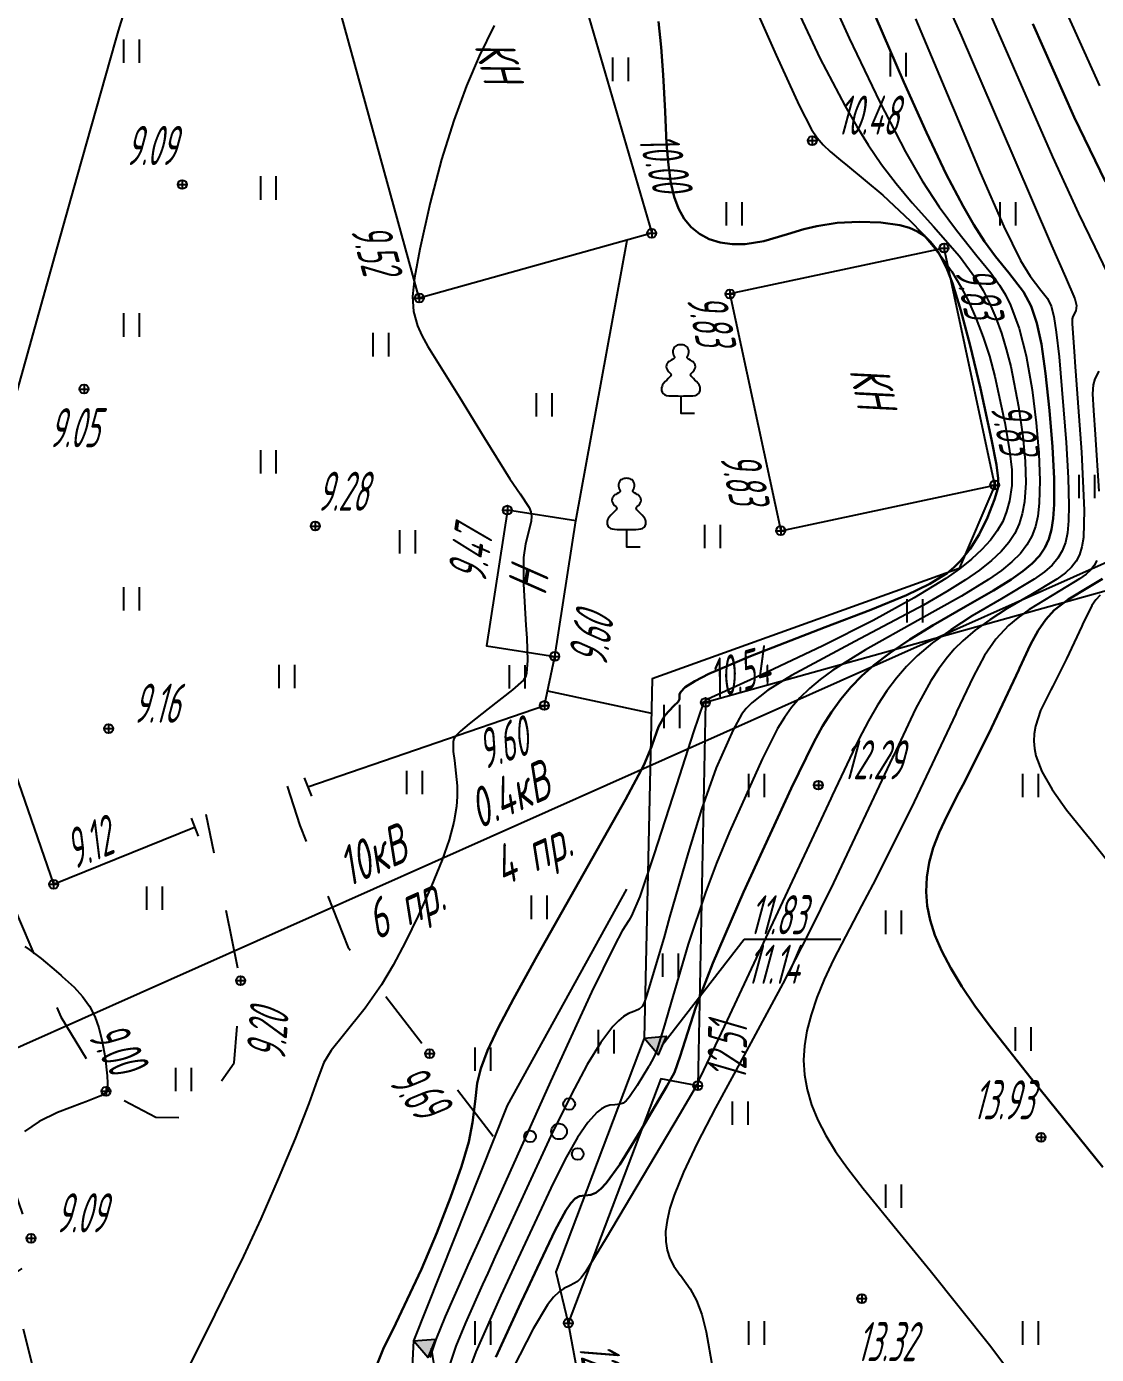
# Model space of a CAD drawing. Extents: x 1233805 to 1234355, y 654698 to 655114.
# Drawn here: x 1234165.05 to 1234192.39, y 654928.25 to 654962.2 of the extents above; entities that cross this region are included whole.
import ezdxf

# ---------------------------------------------------------------- set-up
doc = ezdxf.new("R2010")
doc.units = 0
doc.linetypes.add('ИИDash_15_15', pattern=[3, 1.5, -1.5])
for name, color, linetype, lineweight in [('ИИ_ГОРИЗОНТАЛИ_ОСН', 32, 'Continuous', 25), ('ИИ_ГОРИЗОНТАЛИ_УТОЛЩ', 32, 'Continuous', 30), ('ИИ_ДОРОГИ_АД', 7, 'Continuous', 25), ('ИИ_ЛЭП_ВН', 250, 'Continuous', 25), ('ИИ_ЛЭП_НН', 250, 'Continuous', 25), ('ИИ_ОГРАДЫ', 7, 'Continuous', 25), ('ИИ_ОТМЕТКИ', 7, 'Continuous', 25), ('ИИ_СООРУЖЕНИЕ', 7, 'Continuous', 25), ('ИИ_СТРОЕНИЕ', 7, 'Continuous', 25), ('ИИ_УГОДЬЯ', 7, 'Continuous', 25)]:
    doc.layers.add(name, color=color, linetype=linetype, lineweight=lineweight)
doc.styles.add('VNIPISIMPLEXCUR', font='simplex.shx', dxfattribs={"width": 0.8, "oblique": 15})
doc.styles.add('ГОСТ 2.304 КУРСИВ', font='cs_gost2304.shx', dxfattribs={"oblique": 15})
doc.linetypes.add('ИИ052801П', pattern='A,2,[39,3dservice.shx,S=0.8,R=0,X=0,Y=0],2', length=4)
doc.linetypes.add('ИИ054741_6', pattern='A,2,-0.5,[35,3dservice.shx,S=1,R=0,X=0,Y=0],-0.5,2', length=5)

# ---------------------------------------------------------------- blocks, each defined once
blk = doc.blocks.new('ИИ05401')
at = {"color": 0, "linetype": 'Continuous', "lineweight": 25}
for points in [[(-0.4, 1.2), (-0.4, 0)], [(0.4, 1.2), (0.4, 0)]]:
    blk.add_lwpolyline(points, dxfattribs=at)
blk = doc.blocks.new('ИИ053881')
at = {"color": 0, "linetype": 'Continuous', "lineweight": 25}
blk.add_lwpolyline([(0, 0.875), (0.129, 0.876), (0.342, 0.878), (0.479, 0.882), (0.614, 0.891), (0.726, 0.907), (0.816, 0.94), (0.906, 1), (0.956, 1.071), (0.983, 1.151), (0.991, 1.231), (0.986, 1.295), (0.963, 1.379), (0.932, 1.445), (0.884, 1.516), (0.798, 1.61), (0.719, 1.692), (0.646, 1.766), (0.575, 1.842), (0.536, 1.889), (0.511, 1.929), (0.501, 1.967), (0.504, 1.992), (0.518, 2.017), (0.545, 2.049), (0.608, 2.115), (0.679, 2.198), (0.732, 2.29), (0.745, 2.372), (0.736, 2.444), (0.709, 2.515), (0.672, 2.575), (0.633, 2.617), (0.596, 2.646), (0.548, 2.678), (0.495, 2.709), (0.408, 2.76), (0.363, 2.789), (0.336, 2.812), (0.324, 2.831), (0.321, 2.846), (0.325, 2.865), (0.335, 2.89), (0.353, 2.928), (0.372, 2.968), (0.4, 3.034), (0.413, 3.103), (0.412, 3.19), (0.398, 3.247), (0.363, 3.319), (0.32, 3.377), (0.284, 3.414), (0.246, 3.444), (0.181, 3.476), (0.125, 3.489), (0.07, 3.496), (0, 3.5), (-0.07, 3.496), (-0.125, 3.489), (-0.181, 3.476), (-0.246, 3.444), (-0.284, 3.414), (-0.32, 3.377), (-0.363, 3.319), (-0.398, 3.247), (-0.412, 3.19), (-0.413, 3.103), (-0.4, 3.034), (-0.372, 2.968), (-0.353, 2.928), (-0.335, 2.89), (-0.325, 2.865), (-0.321, 2.846), (-0.324, 2.831), (-0.336, 2.812), (-0.363, 2.789), (-0.408, 2.76), (-0.495, 2.709), (-0.548, 2.678), (-0.596, 2.646), (-0.633, 2.617), (-0.672, 2.575), (-0.709, 2.515), (-0.736, 2.444), (-0.745, 2.372), (-0.732, 2.29), (-0.679, 2.198), (-0.608, 2.115), (-0.545, 2.049), (-0.518, 2.017), (-0.504, 1.992), (-0.501, 1.967), (-0.511, 1.929), (-0.536, 1.889), (-0.575, 1.842), (-0.646, 1.766), (-0.719, 1.692), (-0.798, 1.61), (-0.884, 1.516), (-0.932, 1.445), (-0.963, 1.379), (-0.986, 1.295), (-0.991, 1.231), (-0.983, 1.151), (-0.956, 1.071), (-0.906, 1), (-0.816, 0.94), (-0.726, 0.907), (-0.614, 0.891), (-0.479, 0.882), (-0.342, 0.878), (-0.129, 0.876)], close=True, dxfattribs=at)
blk.add_lwpolyline([(0, 0.875), (0, 0), (0.7, 0)], dxfattribs=at)
blk = doc.blocks.new('ИИ05394')
at = {"color": 0, "linetype": 'Continuous', "lineweight": 25}
for centre, radius in [((0.52, 1.407), 0.3), ((-1.479, -0.253), 0.3), ((0, 0), 0.4), ((0.958, -1.154), 0.3)]:
    blk.add_circle(centre, radius, dxfattribs=at)
blk = doc.blocks.new('PICKET')
at = {"color": 0, "linetype": 'Continuous', "lineweight": 25}
for p, q in [((-0.23, 0), (0.23, 0)), ((0, 0.23), (0, -0.23))]:
    blk.add_line(p, q, dxfattribs=at)
blk.add_circle((0, 0), 0.23, dxfattribs=at)
at = {"color": 0, "linetype": 'Continuous', "style": 'VNIPISIMPLEXCUR', "oblique": 15, "width": 0.8}
blk.add_attdef('OTMETKA', (1.25, 0.3), '', height=2, dxfattribs=at)
at = {"color": 8, "linetype": 'Continuous', "style": 'VNIPISIMPLEXCUR', "oblique": 15, "width": 0.8, "flags": 1}
blk.add_attdef('NOMER', (1.25, -2.7), '', height=2, dxfattribs=at)
blk = doc.blocks.new('ИИ05280')
at = {"linetype": 'Continuous'}
blk.add_hatch(color=0, dxfattribs=at).paths.add_polyline_path([(0.5, 1), (-0.531, 1), (0, 0)])
at = {"color": 0, "linetype": 'Continuous'}
blk.add_lwpolyline([(0, 0), (-0.531, 1), (0.5, 1), (0, 0)], dxfattribs=at)
at = {"color": 0, "linetype": 'Continuous', "style": 'VNIPISIMPLEXCUR', "oblique": 15, "width": 0.8}
for tag, p in [('TOP', (1.705, 4.427)), ('FOUNDATION', (1.705, 0.998))]:
    blk.add_attdef(tag, p, '', height=2, dxfattribs=at)
blk = doc.blocks.new('*U219')
at = {"color": 0, "linetype": 'ByBlock', "lineweight": -2}
for points in [[(0, 0), (4.209, 5.436)], [(4.209, 5.436), (9.153, 5.436)]]:
    blk.add_lwpolyline(points, dxfattribs=at)
blk = doc.blocks.new('*U220')
at = {"color": 0, "linetype": 'ByBlock', "lineweight": -2}
for points in [[(0, 0), (1.864, -11.615)], [(1.864, -11.615), (6.808, -11.615)]]:
    blk.add_lwpolyline(points, dxfattribs=at)

msp = doc.modelspace()

# ---------------------------------------------------------------- linework, layer by layer
at = {"layer": 'ИИ_ГОРИЗОНТАЛИ_ОСН', "flags": 128}
for points, elevation in [([(1234180.639, 654969.502), (1234184.205, 654961.467), (1234184.79, 654960.178), (1234185.112, 654959.565), (1234185.253, 654959.356), (1234185.404, 654959.177), (1234185.583, 654959.004), (1234185.847, 654958.784), (1234186.03, 654958.637), (1234186.932, 654957.891), (1234187.634, 654957.233), (1234187.944, 654956.905), (1234188.225, 654956.58), (1234188.475, 654956.257), (1234188.697, 654955.935), (1234188.921, 654955.561), (1234189.129, 654955.158), (1234189.321, 654954.725), (1234189.496, 654954.262), (1234189.654, 654953.774), (1234189.798, 654953.253), (1234190.054, 654952.066), (1234190.173, 654951.364), (1234190.226, 654950.87), (1234190.225, 654950.465), (1234190.17, 654950.077), (1234190.096, 654949.799), (1234189.995, 654949.549), (1234189.858, 654949.307), (1234189.684, 654949.069), (1234189.465, 654948.828), (1234189.202, 654948.584), (1234188.893, 654948.338), (1234188.538, 654948.087), (1234187.734, 654947.592), (1234186.682, 654947.017), (1234185.395, 654946.368), (1234183.832, 654945.625), (1234182.463, 654945.002), (1234182.406, 654944.977), (1234182.346, 654944.93), (1234182.346, 654944.926), (1234182.344, 654944.92), (1234182.09, 654944.17), (1234181.656, 654942.816), (1234181.081, 654941.02), (1234180.721, 654939.956), (1234180.51, 654939.463), (1234180.436, 654939.345), (1234180.271, 654939.077), (1234180.07, 654938.704), (1234179.488, 654937.514), (1234178.437, 654935.228), (1234176.713, 654931.395), (1234176.325, 654930.53), (1234176.237, 654930.334), (1234175.742, 654929.218), (1234175.503, 654928.632), (1234175.356, 654928.17)], 10.5), ([(1234187.88, 654964.335), (1234188.931, 654961.972), (1234190.28, 654958.847), (1234191.247, 654956.604), (1234191.6, 654955.797), (1234191.839, 654955.242), (1234191.886, 654955.066), (1234191.864, 654954.935), (1234191.792, 654954.783), (1234191.792, 654954.783), (1234191.772, 654954.724), (1234191.771, 654954.601), (1234191.831, 654953.771), (1234191.843, 654953.621), (1234192.012, 654951.317), (1234192.079, 654949.835), (1234192.059, 654949.139), (1234192.021, 654948.897), (1234191.961, 654948.698), (1234191.875, 654948.528), (1234191.757, 654948.376), (1234191.598, 654948.23), (1234191.379, 654948.073), (1234190.712, 654947.672), (1234190.11, 654947.318), (1234189.669, 654947.036), (1234189.292, 654946.764), (1234188.977, 654946.499), (1234188.754, 654946.278), (1234188.548, 654946.039), (1234188.352, 654945.774), (1234188.16, 654945.476), (1234187.771, 654944.756), (1234187.205, 654943.558), (1234187.183, 654943.511), (1234185.673, 654940.308), (1234185.008, 654938.964), (1234184.373, 654937.733), (1234183.386, 654935.906), (1234182.655, 654934.558), (1234182.185, 654933.652), (1234181.834, 654932.914), (1234181.595, 654932.325), (1234181.487, 654931.987), (1234181.416, 654931.678), (1234181.381, 654931.397), (1234181.382, 654931.141), (1234181.418, 654930.915), (1234181.488, 654930.706), (1234181.592, 654930.509), (1234181.755, 654930.28), (1234181.757, 654930.276), (1234182.004, 654929.93), (1234182.168, 654929.629), (1234182.304, 654929.268), (1234182.419, 654928.827), (1234182.577, 654927.904)], 13), ([(1234185.179, 654963.879), (1234186.069, 654961.901), (1234186.851, 654960.265), (1234187.513, 654958.994), (1234187.941, 654958.259), (1234188.373, 654957.593), (1234188.811, 654956.992), (1234189.337, 654956.342), (1234189.692, 654955.906), (1234189.918, 654955.59), (1234190.064, 654955.342), (1234190.196, 654955.076), (1234190.419, 654954.481), (1234190.596, 654953.785), (1234190.745, 654952.91), (1234190.852, 654952.067), (1234190.919, 654951.284), (1234190.945, 654950.596), (1234190.929, 654950.015), (1234190.893, 654949.686), (1234190.832, 654949.414), (1234190.742, 654949.172), (1234190.616, 654948.949), (1234190.448, 654948.731), (1234190.232, 654948.514), (1234189.963, 654948.293), (1234189.632, 654948.06), (1234188.94, 654947.638), (1234187.825, 654947.017), (1234186.487, 654946.269), (1234185.65, 654945.742), (1234185.333, 654945.508), (1234185.056, 654945.275), (1234184.814, 654945.038), (1234184.6, 654944.791), (1234184.416, 654944.538), (1234184.242, 654944.256), (1234183.847, 654943.467), (1234183.01, 654941.614), (1234182.682, 654940.815), (1234182.398, 654940.061), (1234181.957, 654938.736), (1234181.462, 654937.049), (1234181.354, 654936.669), (1234181.146, 654936.004), (1234181.071, 654935.831), (1234180.968, 654935.648), (1234180.965, 654935.642), (1234180.943, 654935.605), (1234180.652, 654935.125), (1234180.46, 654934.839), (1234180.37, 654934.733), (1234180.292, 654934.674), (1234180.21, 654934.646), (1234180.08, 654934.636), (1234180.079, 654934.636), (1234179.958, 654934.624), (1234179.853, 654934.592), (1234179.744, 654934.533), (1234179.633, 654934.446), (1234179.391, 654934.181), (1234179.128, 654933.794), (1234178.848, 654933.299), (1234178.506, 654932.629), (1234177.549, 654930.585), (1234177.34, 654930.127), (1234177.168, 654929.755), (1234176.529, 654928.313), (1234176.334, 654927.792)], 11.5), ([(1234167.708, 654963.146), (1234167.387, 654962.093), (1234167.318, 654961.85), (1234167.189, 654961.397), (1234166.33, 654958.361), (1234165.771, 654956.355), (1234164.601, 654952.174)], 9), ([(1234184.628, 654962.87), (1234185.324, 654961.393), (1234185.965, 654960.163), (1234186.265, 654959.641), (1234186.555, 654959.176), (1234186.898, 654958.677), (1234187.273, 654958.185), (1234187.683, 654957.694), (1234188.224, 654957.088), (1234188.889, 654956.33), (1234189.307, 654955.762), (1234189.494, 654955.45), (1234189.665, 654955.113), (1234189.82, 654954.751), (1234189.961, 654954.363), (1234190.087, 654953.952), (1234190.2, 654953.51), (1234190.4, 654952.488), (1234190.511, 654951.723), (1234190.572, 654951.086), (1234190.584, 654950.535), (1234190.549, 654950.046), (1234190.496, 654949.744), (1234190.417, 654949.485), (1234190.303, 654949.243), (1234190.151, 654949.012), (1234189.953, 654948.779), (1234189.706, 654948.545), (1234189.406, 654948.305), (1234189.049, 654948.055), (1234188.57, 654947.756), (1234187.97, 654947.411), (1234186.216, 654946.477), (1234184.601, 654945.612), (1234183.996, 654945.236), (1234183.582, 654944.91), (1234183.437, 654944.762), (1234183.318, 654944.609), (1234183.104, 654944.216), (1234182.676, 654943.245), (1234182.296, 654942.191), (1234181.953, 654941.078), (1234181.483, 654939.427), (1234181.334, 654938.895), (1234180.892, 654937.418), (1234180.831, 654937.244), (1234180.778, 654937.148), (1234180.708, 654937.081), (1234180.606, 654937.033), (1234180.569, 654937.021), (1234180.431, 654936.968), (1234180.306, 654936.893), (1234180.174, 654936.783), (1234180.034, 654936.638), (1234179.724, 654936.227), (1234179.378, 654935.662), (1234178.963, 654934.885), (1234178.446, 654933.837), (1234177.025, 654930.754), (1234176.832, 654930.328), (1234176.701, 654930.039), (1234176.263, 654929.059), (1234176.02, 654928.463), (1234175.841, 654927.927)], 11), ([(1234187.768, 654962.401), (1234188.655, 654960.292), (1234188.752, 654960.057), (1234189.422, 654958.465), (1234190.022, 654957.087), (1234190.45, 654956.219), (1234190.695, 654955.82), (1234190.97, 654955.462), (1234191.138, 654955.244), (1234191.233, 654955.051), (1234191.303, 654954.789), (1234191.366, 654954.39), (1234191.437, 654953.754), (1234191.622, 654951.565), (1234191.672, 654950.663), (1234191.688, 654949.953), (1234191.679, 654949.563), (1234191.65, 654949.259), (1234191.598, 654949.009), (1234191.518, 654948.796), (1234191.407, 654948.607), (1234191.257, 654948.431), (1234191.06, 654948.256), (1234190.797, 654948.069), (1234189.967, 654947.57), (1234189.218, 654947.13), (1234188.669, 654946.779), (1234188.199, 654946.44), (1234187.808, 654946.111), (1234187.533, 654945.838), (1234187.278, 654945.544), (1234187.036, 654945.219), (1234186.799, 654944.854), (1234186.569, 654944.453), (1234186.321, 654943.979), (1234185.636, 654942.54), (1234185.603, 654942.467), (1234182.954, 654936.8), (1234182.273, 654935.359), (1234182.232, 654935.275), (1234182.187, 654935.152), (1234182.187, 654935.152), (1234181.728, 654934.365), (1234179.861, 654931.225), (1234179.341, 654930.372), (1234179.224, 654930.211), (1234179.125, 654930.118), (1234178.939, 654930.017), (1234178.779, 654929.938), (1234178.657, 654929.854), (1234178.515, 654929.715), (1234178.365, 654929.521), (1234177.992, 654928.901), (1234177.481, 654927.912)], 12.5), ([(1234189.697, 654962.459), (1234190.26, 654961.172), (1234191.271, 654958.866), (1234191.933, 654957.417), (1234192.348, 654956.564), (1234192.66, 654955.918)], 13.5), ([(1234191.57, 654962.689), (1234192.469, 654960.685)], 14.5), ([(1234177, 654962.225), (1234176.615, 654961.446), (1234176.287, 654960.687), (1234175.964, 654959.8), (1234175.655, 654958.798), (1234175.363, 654957.691), (1234175.096, 654956.508), (1234174.96, 654955.78), (1234174.911, 654955.298), (1234174.934, 654954.915), (1234175.036, 654954.551), (1234175.146, 654954.303), (1234175.299, 654954.017), (1234175.811, 654953.198), (1234176.113, 654952.727), (1234176.746, 654951.695), (1234177.399, 654950.637), (1234177.659, 654950.257), (1234177.889, 654949.906), (1234177.937, 654949.791), (1234177.956, 654949.686), (1234177.946, 654949.551), (1234177.892, 654949.344), (1234177.798, 654948.976), (1234177.751, 654948.622), (1234177.745, 654947.945), (1234177.807, 654946.897), (1234177.831, 654946.559), (1234177.853, 654945.993), (1234177.828, 654945.668), (1234177.798, 654945.571), (1234177.744, 654945.489), (1234177.47, 654945.241), (1234176.848, 654944.754), (1234176.355, 654944.369), (1234176.133, 654944.184), (1234176.025, 654944.072), (1234176.014, 654944.059), (1234176.01, 654944.054), (1234175.97, 654943.993), (1234175.948, 654943.914), (1234175.95, 654943.664), (1234175.98, 654943.438), (1234176.05, 654942.791), (1234176.054, 654942.516), (1234176.038, 654942.256), (1234175.971, 654941.857), (1234175.849, 654941.41), (1234175.665, 654940.895), (1234175.394, 654940.234), (1234175.054, 654939.467), (1234174.73, 654938.796), (1234174.417, 654938.207), (1234174.114, 654937.7), (1234173.697, 654937.102), (1234173.148, 654936.414), (1234172.832, 654936.02), (1234172.643, 654935.713), (1234172.472, 654935.264), (1234172.258, 654934.665), (1234171.909, 654933.775), (1234171.479, 654932.742), (1234171.031, 654931.718), (1234170.59, 654930.759), (1234169.608, 654928.771), (1234169.024, 654927.604)], 9.5), ([(1234192.455, 654953.392), (1234192.348, 654953.196), (1234192.305, 654953.037), (1234192.295, 654952.806), (1234192.316, 654952.385), (1234192.358, 654951.772), (1234192.454, 654950.322)], 13.5), ([(1234192.402, 654948.55), (1234192.337, 654948.422), (1234192.247, 654948.307), (1234192.127, 654948.197), (1234191.962, 654948.078), (1234191.457, 654947.774), (1234190.669, 654947.293), (1234190.384, 654947.087), (1234190.146, 654946.888), (1234189.823, 654946.541), (1234189.532, 654946.118), (1234189.24, 654945.577), (1234188.816, 654944.678), (1234188.795, 654944.631), (1234187.658, 654942.219), (1234186.674, 654940.269), (1234186.383, 654939.722), (1234185.671, 654938.348), (1234185.435, 654937.835), (1234185.247, 654937.373), (1234185.098, 654936.932), (1234184.992, 654936.522), (1234184.927, 654936.138), (1234184.905, 654935.777), (1234184.926, 654935.401), (1234184.994, 654935.02), (1234185.108, 654934.633), (1234185.269, 654934.239), (1234185.474, 654933.844), (1234185.726, 654933.435), (1234186.028, 654933.01), (1234186.429, 654932.496), (1234187.374, 654931.332), (1234188.14, 654930.393), (1234189.656, 654928.493), (1234190.643, 654927.185)], 13.5), ([(1234192.485, 654947.665), (1234192.375, 654947.546), (1234192.276, 654947.402), (1234192.038, 654946.916), (1234192.018, 654946.872), (1234191.628, 654946.039), (1234191.276, 654945.34), (1234191.223, 654945.241), (1234190.963, 654944.713), (1234190.831, 654944.313), (1234190.799, 654944.119), (1234190.791, 654943.928), (1234190.806, 654943.74), (1234190.846, 654943.551), (1234191, 654943.153), (1234191.262, 654942.694), (1234191.63, 654942.174), (1234192.17, 654941.501), (1234192.22, 654941.44), (1234193.146, 654940.286)], 14.5), ([(1234164.998, 654938.682), (1234165.112, 654938.603), (1234165.417, 654938.372), (1234165.8, 654938.046), (1234165.928, 654937.935), (1234165.956, 654937.911), (1234166.259, 654937.637), (1234166.475, 654937.402), (1234166.651, 654937.155), (1234166.787, 654936.894), (1234166.893, 654936.601), (1234166.981, 654936.249), (1234167.051, 654935.843), (1234167.104, 654935.37), (1234167.124, 654934.995), (1234167.124, 654934.995), (1234167.122, 654934.99), (1234167.115, 654934.978), (1234167.111, 654934.974), (1234167.089, 654934.947), (1234167.089, 654934.947), (1234166.944, 654934.86), (1234166.56, 654934.71), (1234166.465, 654934.676), (1234165.839, 654934.436), (1234165.366, 654934.204), (1234164.991, 654933.952)], 9), ([(1234164.96, 654928.901), (1234165.252, 654927.734)], 9)]:
    msp.add_lwpolyline(points, dxfattribs=dict(at, elevation=elevation))
at = {"layer": 'ИИ_ГОРИЗОНТАЛИ_УТОЛЩ', "flags": 128}
for points, elevation in [([(1234186.744, 654962.457), (1234187.468, 654960.782), (1234188.047, 654959.493), (1234188.553, 654958.43), (1234188.981, 654957.607), (1234189.257, 654957.134), (1234189.534, 654956.706), (1234189.815, 654956.32), (1234190.154, 654955.902), (1234190.528, 654955.417), (1234190.72, 654955.053), (1234190.867, 654954.62), (1234190.984, 654954.078), (1234191.091, 654953.332), (1234191.194, 654952.385), (1234191.269, 654951.453), (1234191.307, 654950.642), (1234191.309, 654949.984), (1234191.287, 654949.626), (1234191.243, 654949.338), (1234191.172, 654949.093), (1234191.071, 654948.876), (1234190.932, 654948.672), (1234190.749, 654948.476), (1234190.514, 654948.276), (1234190.214, 654948.064), (1234189.761, 654947.783), (1234189.043, 654947.37), (1234188.216, 654946.895), (1234187.62, 654946.53), (1234187.116, 654946.19), (1234186.699, 654945.871), (1234186.394, 654945.6), (1234186.115, 654945.313), (1234185.859, 654945.007), (1234185.618, 654944.672), (1234185.394, 654944.314), (1234185.166, 654943.902), (1234184.591, 654942.718), (1234183.371, 654940.068), (1234182.583, 654938.25), (1234182.153, 654937.129), (1234181.809, 654936.066), (1234181.751, 654935.876), (1234181.603, 654935.462), (1234181.413, 654935.109), (1234180.736, 654933.969), (1234180.208, 654933.108), (1234179.861, 654932.626), (1234179.723, 654932.482), (1234179.593, 654932.386), (1234179.468, 654932.335), (1234179.321, 654932.316), (1234179.315, 654932.315), (1234179.179, 654932.296), (1234179.07, 654932.236), (1234178.954, 654932.117), (1234178.826, 654931.932), (1234178.554, 654931.425), (1234178.094, 654930.455), (1234177.847, 654929.926), (1234177.679, 654929.57), (1234177.04, 654928.184)], 12), ([(1234181.198, 654962.333), (1234181.269, 654961.677), (1234181.321, 654960.963), (1234181.366, 654960.028), (1234181.406, 654959.203), (1234181.451, 654958.653), (1234181.513, 654958.205), (1234181.597, 654957.845), (1234181.71, 654957.545), (1234181.856, 654957.287), (1234182.037, 654957.071), (1234182.25, 654956.897), (1234182.496, 654956.766), (1234182.774, 654956.679), (1234183.081, 654956.636), (1234183.416, 654956.639), (1234183.893, 654956.712), (1234184.495, 654956.888), (1234184.913, 654957.017), (1234185.241, 654957.099), (1234185.766, 654957.179), (1234186.331, 654957.211), (1234186.881, 654957.19), (1234187.365, 654957.12), (1234187.613, 654957.052), (1234187.818, 654956.964), (1234187.995, 654956.849), (1234188.154, 654956.7), (1234188.302, 654956.51), (1234188.441, 654956.274), (1234188.576, 654955.985), (1234188.71, 654955.636), (1234188.928, 654954.944), (1234189.168, 654954.044), (1234189.427, 654952.948), (1234189.708, 654951.644), (1234189.836, 654950.993), (1234189.88, 654950.643), (1234189.868, 654950.389), (1234189.79, 654950.108), (1234189.608, 654949.647), (1234189.394, 654949.217), (1234189.163, 654948.846), (1234188.919, 654948.539), (1234188.755, 654948.376), (1234188.575, 654948.227), (1234188.137, 654947.949), (1234187.541, 654947.663), (1234186.622, 654947.289), (1234185.458, 654946.842), (1234183.552, 654946.103), (1234182.487, 654945.653), (1234182.124, 654945.468), (1234181.883, 654945.312), (1234181.761, 654945.182), (1234181.738, 654945.123), (1234181.737, 654945.056), (1234181.736, 654945.007), (1234181.698, 654944.934), (1234181.59, 654944.829), (1234181.358, 654944.583), (1234181.201, 654944.294), (1234181.036, 654943.84), (1234181.016, 654943.782), (1234180.824, 654943.319), (1234180.352, 654942.437), (1234179.061, 654940.146), (1234178.1, 654938.445), (1234177.489, 654937.346), (1234177.098, 654936.603), (1234176.825, 654936.021), (1234176.653, 654935.561), (1234176.563, 654935.184), (1234176.509, 654934.72), (1234176.448, 654934.181), (1234176.346, 654933.689), (1234176.161, 654933.056), (1234175.885, 654932.267), (1234175.53, 654931.356), (1234175.139, 654930.431), (1234174.482, 654929.043), (1234174.164, 654928.383), (1234173.827, 654927.551)], 10), ([(1234190.77, 654962.266), (1234191.826, 654959.882), (1234192.62, 654958.229)], 14), ([(1234192.544, 654948.082), (1234192.202, 654947.876), (1234191.668, 654947.55), (1234191.315, 654947.276), (1234191.099, 654947.044), (1234190.904, 654946.76), (1234190.709, 654946.398), (1234190.427, 654945.798), (1234190.406, 654945.752), (1234189.643, 654944.129), (1234188.975, 654942.804), (1234188.874, 654942.614), (1234188.572, 654942.031), (1234188.372, 654941.599), (1234188.221, 654941.2), (1234188.116, 654940.825), (1234188.054, 654940.45), (1234188.038, 654940.081), (1234188.067, 654939.716), (1234188.142, 654939.35), (1234188.265, 654938.972), (1234188.442, 654938.564), (1234188.671, 654938.127), (1234188.954, 654937.657), (1234189.284, 654937.165), (1234189.673, 654936.631), (1234190.725, 654935.306), (1234190.777, 654935.243), (1234192.552, 654933.039)], 14)]:
    msp.add_lwpolyline(points, dxfattribs=dict(at, elevation=elevation))
at = {"layer": 'ИИ_ДОРОГИ_АД', "linetype": 'ИИDash_15_15', "flags": 128}
for points in [[(1234149.635, 654921.668), (1234149.754, 654921.13), (1234150.146, 654920.593), (1234150.836, 654920.465), (1234152.087, 654920.881), (1234162.484, 654929.793), (1234163.045, 654929.995), (1234164.574, 654930.213), (1234165.078, 654930.55), (1234165.161, 654931.222), (1234163.581, 654935.835), (1234162.355, 654938.848), (1234158.875, 654947.212), (1234157.496, 654949.672), (1234154.325, 654953.284), (1234152.827, 654955.53), (1234151.49, 654958.433), (1234150.956, 654960.16), (1234150.603, 654963.557), (1234151, 654969.058), (1234150.845, 654972.94), (1234149.764, 654976.479), (1234148.018, 654981.63), (1234143.529, 654990.763), (1234140.432, 654996.939), (1234138.794, 655001.505), (1234135.373, 655010.163), (1234132.771, 655016.611), (1234131.197, 655022.879), (1234130.954, 655026.242), (1234128.805, 655037.406), (1234128.25, 655044.519), (1234127.548, 655055.305), (1234126.662, 655059.355), (1234126.839, 655067.454), (1234126.984, 655069.624), (1234127.974, 655071.322), (1234129.601, 655072.489), (1234132.183, 655074.257), (1234133.846, 655076.485), (1234134.667, 655078.409), (1234137.588, 655077.858), (1234137.66, 655077.059), (1234137.66, 655075.087), (1234136.817, 655071.851), (1234134.933, 655071.962), (1234132.803, 655071.112), (1234130.675, 655069.539), (1234130.01, 655067.921), (1234129.564, 655065.209), (1234129.497, 655062.129), (1234130.429, 655055.517), (1234131.007, 655052.119), (1234131.295, 655049.748), (1234131.203, 655046.987), (1234131.045, 655041.89), (1234131.686, 655035.66), (1234132.101, 655033.679), (1234133.917, 655031.528), (1234135.844, 655030.833), (1234137.144, 655030.855), (1234138.699, 655031.051), (1234139.057, 655028.25), (1234137.018, 655027.399), (1234135.269, 655026.054), (1234134.571, 655024.637), (1234134.481, 655023.27), (1234134.502, 655020.729), (1234136.715, 655013.043), (1234141.134, 655003.131), (1234145.015, 654994.038), (1234147.997, 654987.279), (1234150.196, 654982.328), (1234151.227, 654982.278)], [(1234156.254, 654967.725), (1234155.144, 654966.569), (1234156.714, 654961.166), (1234158.101, 654956.676), (1234160.669, 654951.404), (1234162.641, 654944.833), (1234164.831, 654939.43), (1234165.923, 654936.885), (1234167.077, 654934.98), (1234168.347, 654934.317), (1234169.097, 654934.302), (1234169.717, 654934.807), (1234170.352, 654935.702), (1234170.516, 654937.81), (1234169.633, 654942.055)], [(1234171.704, 654942.783), (1234172.033, 654941.773), (1234173.255, 654938.674), (1234175.349, 654935.944), (1234177.004, 654933.789)]]:
    msp.add_lwpolyline(points, dxfattribs=at)
at = {"layer": 'ИИ_ЛЭП_ВН', "flags": 128}
msp.add_lwpolyline([(1234249.351, 654825.911), (1234230.643, 654877.053), (1234219.422, 654907.631), (1234196.274, 654950.12), (1234161.978, 654934.825)], dxfattribs=at)
at = {"layer": 'ИИ_ОГРАДЫ', "linetype": 'ИИ054741_6'}
for points in [[(1234163.765, 655007.785), (1234162.759, 655010.91), (1234143.221, 655005.455), (1234165.738, 654940.271), (1234169.342, 654941.729)], [(1234179.082, 654949.567), (1234180.394, 654956.738)], [(1234185.975, 654889.921), (1234186.562, 654886.43), (1234208.486, 654890.015), (1234204.766, 654910.622), (1234200.29, 654937.766), (1234193.773, 654948.091), (1234182.399, 654944.919), (1234182.203, 654935.122), (1234181.26, 654935.301), (1234178.892, 654929.054), (1234185.246, 654894.641)], [(1234172.232, 654942.759), (1234178.28, 654944.842), (1234178.548, 654946.098)], [(1234178.359, 654945.214), (1234181.015, 654944.643)]]:
    msp.add_lwpolyline(points, dxfattribs=at)
at = {"layer": 'ИИ_ОГРАДЫ', "flags": 128}
for points in [[(1234172.14, 654942.991), (1234172.325, 654942.527)], [(1234169.25, 654941.962), (1234169.434, 654941.497)]]:
    msp.add_lwpolyline(points, dxfattribs=at)
at = {"layer": 'ИИ_СООРУЖЕНИЕ', "linetype": 'ИИ052801П', "flags": 128}
for points in [[(1234189.794, 654950.479), (1234188.882, 654948.342), (1234181.035, 654945.523), (1234180.829, 654936.34), (1234178.573, 654930.365), (1234178.892, 654929.054)], [(1234180.379, 654940.148), (1234177.333, 654934.615), (1234174.938, 654928.598), (1234174.632, 654922.673), (1234175.046, 654916.126)]]:
    msp.add_lwpolyline(points, dxfattribs=at)
at = {"layer": 'ИИ_СТРОЕНИЕ'}
for points in [[(1234178.287, 654966.338), (1234181.025, 654956.914), (1234175.083, 654955.257), (1234172.536, 654964.524)], [(1234183.025, 654955.364), (1234184.321, 654949.308), (1234189.794, 654950.479), (1234188.498, 654956.536)], [(1234177.335, 654949.836), (1234176.8, 654946.367), (1234178.548, 654946.098), (1234179.082, 654949.567)]]:
    msp.add_lwpolyline(points, close=True, dxfattribs=at)

# ---------------------------------------------------------------- block references
at = {"layer": 'ИИ_ОТМЕТКИ'}
ref = msp.add_blockref('PICKET', (1234185.127, 654959.285, 10.482), dxfattribs=dict(at, xscale=0.5, yscale=0.5, zscale=0.5))
ref.add_attrib('OTMETKA', '10.48', (1234185.752, 654959.435, 10.482), dxfattribs={"layer": '0', "color": 0, "linetype": 'Continuous', "height": 1, "style": 'ГОСТ 2.304 КУРСИВ', "oblique": 15, "width": 0.65})
ref = msp.add_blockref('PICKET', (1234169.025, 654958.162, 9.085), dxfattribs=dict(at, xscale=0.5, yscale=0.5, zscale=0.5))
ref.add_attrib('OTMETKA', '9.09', (1234167.576, 654958.66, 9.085), dxfattribs={"layer": '0', "color": 0, "linetype": 'Continuous', "height": 1, "style": 'ГОСТ 2.304 КУРСИВ', "oblique": 15, "width": 0.65})
ref = msp.add_blockref('PICKET', (1234181.025, 654956.914, 9.995), dxfattribs=dict(at, xscale=0.5, yscale=0.5, zscale=0.5))
ref.add_attrib('OTMETKA', '10.00', (1234180.671, 654959.323, 9.995), dxfattribs={"layer": '0', "color": 0, "linetype": 'Continuous', "height": 1, "rotation": 286.1973, "style": 'ГОСТ 2.304 КУРСИВ', "oblique": 15, "width": 0.65})
ref = msp.add_blockref('PICKET', (1234175.083, 654955.257, 9.525), dxfattribs=dict(at, xscale=0.5, yscale=0.5, zscale=0.5))
ref.add_attrib('OTMETKA', '9.52', (1234173.324, 654957.012, 9.525), dxfattribs={"layer": '0', "color": 0, "linetype": 'Continuous', "height": 1, "rotation": 285.367, "style": 'ГОСТ 2.304 КУРСИВ', "oblique": 15, "width": 0.65})
ref = msp.add_blockref('PICKET', (1234188.498, 654956.536, 9.83), dxfattribs=dict(at, xscale=0.5, yscale=0.5, zscale=0.5))
ref.add_attrib('OTMETKA', '9.83', (1234188.775, 654955.956, 9.83), dxfattribs={"layer": '0', "color": 0, "linetype": 'Continuous', "height": 1, "rotation": 282.0803, "style": 'ГОСТ 2.304 КУРСИВ', "oblique": 15, "width": 0.65})
ref = msp.add_blockref('PICKET', (1234183.025, 654955.364, 9.826), dxfattribs=dict(at, xscale=0.5, yscale=0.5, zscale=0.5))
ref.add_attrib('OTMETKA', '9.83', (1234181.913, 654955.254, 9.826), dxfattribs={"layer": '0', "color": 0, "linetype": 'Continuous', "height": 1, "rotation": 282.0803, "style": 'ГОСТ 2.304 КУРСИВ', "oblique": 15, "width": 0.65})
ref = msp.add_blockref('PICKET', (1234166.514, 654952.932, 9.053), dxfattribs=dict(at, xscale=0.5, yscale=0.5, zscale=0.5))
ref.add_attrib('OTMETKA', '9.05', (1234165.612, 654951.445, 9.053), dxfattribs={"layer": '0', "color": 0, "linetype": 'Continuous', "height": 1, "style": 'ГОСТ 2.304 КУРСИВ', "oblique": 15, "width": 0.65})
ref = msp.add_blockref('PICKET', (1234189.794, 654950.479, 9.83), dxfattribs=dict(at, xscale=0.5, yscale=0.5, zscale=0.5))
ref.add_attrib('OTMETKA', '9.83', (1234189.679, 654952.477, 9.83), dxfattribs={"layer": '0', "color": 0, "linetype": 'Continuous', "height": 1, "rotation": 282.0803, "style": 'ГОСТ 2.304 КУРСИВ', "oblique": 15, "width": 0.65})
ref = msp.add_blockref('PICKET', (1234184.321, 654949.308, 9.83), dxfattribs=dict(at, xscale=0.5, yscale=0.5, zscale=0.5))
ref.add_attrib('OTMETKA', '9.83', (1234182.769, 654951.202, 9.83), dxfattribs={"layer": '0', "color": 0, "linetype": 'Continuous', "height": 1, "rotation": 282.0803, "style": 'ГОСТ 2.304 КУРСИВ', "oblique": 15, "width": 0.65})
ref = msp.add_blockref('PICKET', (1234172.424, 654949.428, 9.279), dxfattribs=dict(at, xscale=0.5, yscale=0.5, zscale=0.5))
ref.add_attrib('OTMETKA', '9.28', (1234172.465, 654949.819, 9.279), dxfattribs={"layer": '0', "color": 0, "linetype": 'Continuous', "height": 1, "style": 'ГОСТ 2.304 КУРСИВ', "oblique": 15, "width": 0.65})
ref = msp.add_blockref('PICKET', (1234177.335, 654949.836, 9.469), dxfattribs=dict(at, xscale=0.5, yscale=0.5, zscale=0.5))
ref.add_attrib('OTMETKA', '9.47', (1234176.776, 654947.959, 9.469), dxfattribs={"layer": '0', "color": 0, "linetype": 'Continuous', "height": 1, "rotation": 81.2451, "style": 'ГОСТ 2.304 КУРСИВ', "oblique": 15, "width": 0.65})
ref = msp.add_blockref('PICKET', (1234178.548, 654946.098, 9.602), dxfattribs=dict(at, xscale=0.5, yscale=0.5, zscale=0.5))
ref.add_attrib('OTMETKA', '9.60', (1234179.867, 654945.821, 9.602), dxfattribs={"layer": '0', "color": 0, "linetype": 'Continuous', "height": 1, "rotation": 81.2451, "style": 'ГОСТ 2.304 КУРСИВ', "oblique": 15, "width": 0.65})
ref = msp.add_blockref('PICKET', (1234182.399, 654944.919, 10.539), dxfattribs=dict(at, xscale=0.5, yscale=0.5, zscale=0.5))
ref.add_attrib('OTMETKA', '10.54', (1234182.618, 654944.994, 10.539), dxfattribs={"layer": '0', "color": 0, "linetype": 'Continuous', "height": 1, "rotation": 15.5832, "style": 'ГОСТ 2.304 КУРСИВ', "oblique": 15, "width": 0.65})
ref = msp.add_blockref('PICKET', (1234167.142, 654944.25, 9.164), dxfattribs=dict(at, xscale=0.5, yscale=0.5, zscale=0.5))
ref.add_attrib('OTMETKA', '9.16', (1234167.767, 654944.4, 9.164), dxfattribs={"layer": '0', "color": 0, "linetype": 'Continuous', "height": 1, "style": 'ГОСТ 2.304 КУРСИВ', "oblique": 15, "width": 0.65})
ref = msp.add_blockref('PICKET', (1234178.28, 654944.842, 9.6), dxfattribs=dict(at, xscale=0.5, yscale=0.5, zscale=0.5))
ref.add_attrib('OTMETKA', '9.60', (1234176.748, 654943.197, 9.6), dxfattribs={"layer": '0', "color": 0, "linetype": 'Continuous', "height": 1, "rotation": 19.0075, "style": 'ГОСТ 2.304 КУРСИВ', "oblique": 15, "width": 0.65})
ref = msp.add_blockref('PICKET', (1234185.285, 654942.805, 12.293), dxfattribs=dict(at, xscale=0.5, yscale=0.5, zscale=0.5))
ref.add_attrib('OTMETKA', '12.29', (1234185.91, 654942.955, 12.293), dxfattribs={"layer": '0', "color": 0, "linetype": 'Continuous', "height": 1, "style": 'ГОСТ 2.304 КУРСИВ', "oblique": 15, "width": 0.65})
ref = msp.add_blockref('PICKET', (1234165.738, 654940.271, 9.118), dxfattribs=dict(at, xscale=0.5, yscale=0.5, zscale=0.5))
ref.add_attrib('OTMETKA', '9.12', (1234166.261, 654940.645, 9.118), dxfattribs={"layer": '0', "color": 0, "linetype": 'Continuous', "height": 1, "rotation": 22.0358, "style": 'ГОСТ 2.304 КУРСИВ', "oblique": 15, "width": 0.65})
ref = msp.add_blockref('PICKET', (1234170.516, 654937.81, 9.203), dxfattribs=dict(at, xscale=0.5, yscale=0.5, zscale=0.5))
ref.add_attrib('OTMETKA', '9.20', (1234171.652, 654935.747, 9.203), dxfattribs={"layer": '0', "color": 0, "linetype": 'Continuous', "height": 1, "rotation": 85.5655, "style": 'ГОСТ 2.304 КУРСИВ', "oblique": 15, "width": 0.65})
ref = msp.add_blockref('PICKET', (1234167.077, 654934.98, 8.997), dxfattribs=dict(at, xscale=0.5, yscale=0.5, zscale=0.5))
ref.add_attrib('OTMETKA', '9.00', (1234166.602, 654936.38, 8.997), dxfattribs={"layer": '0', "color": 0, "linetype": 'Continuous', "height": 1, "rotation": 301.2224, "style": 'ГОСТ 2.304 КУРСИВ', "oblique": 15, "width": 0.65})
ref = msp.add_blockref('PICKET', (1234182.203, 654935.122, 12.512), dxfattribs=dict(at, xscale=0.5, yscale=0.5, zscale=0.5))
ref.add_attrib('OTMETKA', '12.51', (1234183.441, 654935.262, 12.512), dxfattribs={"layer": '0', "color": 0, "linetype": 'Continuous', "height": 1, "rotation": 88.8533, "style": 'ГОСТ 2.304 КУРСИВ', "oblique": 15, "width": 0.65})
ref = msp.add_blockref('PICKET', (1234175.349, 654935.944, 9.691), dxfattribs=dict(at, xscale=0.5, yscale=0.5, zscale=0.5))
ref.add_attrib('OTMETKA', '9.69', (1234174.285, 654935.198, 9.691), dxfattribs={"layer": '0', "color": 0, "linetype": 'Continuous', "height": 1, "rotation": 307.5282, "style": 'ГОСТ 2.304 КУРСИВ', "oblique": 15, "width": 0.65})
ref = msp.add_blockref('PICKET', (1234190.977, 654933.804, 13.93), dxfattribs=dict(at, xscale=0.5, yscale=0.5, zscale=0.5))
ref.add_attrib('OTMETKA', '13.93', (1234189.232, 654934.26, 13.93), dxfattribs={"layer": '0', "color": 0, "linetype": 'Continuous', "height": 1, "style": 'ГОСТ 2.304 КУРСИВ', "oblique": 15, "width": 0.65})
ref = msp.add_blockref('PICKET', (1234165.161, 654931.222, 9.09), dxfattribs=dict(at, xscale=0.5, yscale=0.5, zscale=0.5))
ref.add_attrib('OTMETKA', '9.09', (1234165.786, 654931.372, 9.09), dxfattribs={"layer": '0', "color": 0, "linetype": 'Continuous', "height": 1, "style": 'ГОСТ 2.304 КУРСИВ', "oblique": 15, "width": 0.65})
ref = msp.add_blockref('PICKET', (1234186.395, 654929.68, 13.322), dxfattribs=dict(at, xscale=0.5, yscale=0.5, zscale=0.5))
ref.add_attrib('OTMETKA', '13.32', (1234186.259, 654928.078, 13.322), dxfattribs={"layer": '0', "color": 0, "linetype": 'Continuous', "height": 1, "style": 'ГОСТ 2.304 КУРСИВ', "oblique": 15, "width": 0.65})
ref = msp.add_blockref('PICKET', (1234178.892, 654929.054, 12.708), dxfattribs=dict(at, xscale=0.5, yscale=0.5, zscale=0.5))
ref.add_attrib('OTMETKA', '12.71', (1234179.153, 654928.467, 12.708), dxfattribs={"layer": '0', "color": 0, "linetype": 'Continuous', "height": 1, "rotation": 280.4605, "style": 'ГОСТ 2.304 КУРСИВ', "oblique": 15, "width": 0.65})
at = {"layer": 'ИИ_СООРУЖЕНИЕ'}
ref = msp.add_blockref('ИИ05280', (1234180.829, 654936.34, 11.141), dxfattribs=dict(at, xscale=0.4999999999999996, yscale=0.4999999999999996, zscale=0.4999999999999996, rotation=246.7429217978195))
ref.add_attrib('TOP', '11.83', (1234183.508, 654938.991, 10.981), dxfattribs={"layer": '0', "color": 0, "linetype": 'Continuous', "height": 1, "style": 'ГОСТ 2.304 КУРСИВ', "oblique": 15, "width": 0.65})
ref.add_attrib('FOUNDATION', '11.14', (1234183.453, 654937.725, 10.981), dxfattribs={"layer": '0', "color": 0, "linetype": 'Continuous', "height": 1, "style": 'ГОСТ 2.304 КУРСИВ', "oblique": 15, "width": 0.65})
at = {"layer": 'ИИ_СООРУЖЕНИЕ', "color": 7, "xscale": 0.5, "yscale": 0.5, "zscale": 0.5}
for name, p in [('*U219', (1234181.28, 654936.15, 3.861)), ('*U220', (1234175.388, 654928.407, -7.28))]:
    msp.add_blockref(name, p, dxfattribs=at)
at = {"layer": 'ИИ_СООРУЖЕНИЕ'}
ref = msp.add_blockref('ИИ05280', (1234174.938, 654928.598), dxfattribs=dict(at, xscale=0.4999999999999996, yscale=0.4999999999999996, zscale=0.4999999999999996, rotation=246.7429217978195))
ref.add_attrib('TOP', '12.71', (1234176.512, 654922.782, -0.16), dxfattribs={"layer": '0', "color": 0, "linetype": 'Continuous', "height": 1, "style": 'ГОСТ 2.304 КУРСИВ', "oblique": 15, "width": 0.65})
ref.add_attrib('FOUNDATION', '10.07', (1234176.427, 654921.533, -0.16), dxfattribs={"layer": '0', "color": 0, "linetype": 'Continuous', "height": 1, "style": 'ГОСТ 2.304 КУРСИВ', "oblique": 15, "width": 0.65})
at = {"layer": 'ИИ_УГОДЬЯ', "xscale": 0.5, "yscale": 0.5, "zscale": 0.5}
for name, p in [('ИИ05401', (1234167.721, 654961.271)), ('ИИ05401', (1234180.223, 654960.807)), ('ИИ05401', (1234187.317, 654960.927)), ('ИИ05401', (1234171.221, 654957.771)), ('ИИ05401', (1234183.126, 654957.11)), ('ИИ05401', (1234190.126, 654957.11)), ('ИИ05401', (1234167.721, 654954.271)), ('ИИ05401', (1234174.095, 654953.767)), ('ИИ053881', (1234181.769, 654952.317, -11.67)), ('ИИ05401', (1234178.275, 654952.228)), ('ИИ05401', (1234171.221, 654950.771)), ('ИИ053881', (1234180.38, 654948.901, -11.67)), ('ИИ05401', (1234192.139, 654950.142)), ('ИИ05401', (1234174.775, 654948.728)), ('ИИ05401', (1234182.573, 654948.863)), ('ИИ05401', (1234167.721, 654947.271)), ('ИИ05401', (1234187.747, 654946.96)), ('ИИ05401', (1234171.695, 654945.282)), ('ИИ05401', (1234177.583, 654945.277)), ('ИИ05401', (1234181.535, 654944.259)), ('ИИ05401', (1234174.956, 654942.572)), ('ИИ05401', (1234183.701, 654942.498)), ('ИИ05401', (1234190.701, 654942.498)), ('ИИ05401', (1234168.314, 654939.617)), ('ИИ05401', (1234178.145, 654939.38)), ('ИИ05401', (1234187.201, 654938.998)), ('ИИ05401', (1234181.5, 654937.903)), ('ИИ05401', (1234190.512, 654936.017)), ('ИИ05401', (1234179.86, 654935.948)), ('ИИ05401', (1234176.701, 654935.498)), ('ИИ05401', (1234169.052, 654934.982)), ('ИИ05394', (1234178.655, 654933.951, -11.67)), ('ИИ05401', (1234183.281, 654934.12)), ('ИИ05401', (1234187.201, 654931.998)), ('ИИ05401', (1234176.701, 654928.498)), ('ИИ05401', (1234183.701, 654928.498)), ('ИИ05401', (1234190.701, 654928.498))]:
    msp.add_blockref(name, p, dxfattribs=at)

# ---------------------------------------------------------------- texts
at = {"layer": 'ИИ_ЛЭП_ВН', "style": 'ГОСТ 2.304 КУРСИВ', "oblique": 15, "width": 0.8}
for s, p in [('10кВ', (1234173.27, 654940.194)), ('6 пр.', (1234173.983, 654938.832))]:
    msp.add_text(s, height=1, rotation=24.0344, dxfattribs=at).set_placement(p)
at = {"layer": 'ИИ_ЛЭП_НН', "style": 'ГОСТ 2.304 КУРСИВ', "oblique": 15, "width": 0.8}
for s, p in [('0.4кВ', (1234176.608, 654941.673)), ('4 пр.', (1234177.221, 654940.207))]:
    msp.add_text(s, height=1, rotation=24.0344, dxfattribs=at).set_placement(p)
at = {"layer": 'ИИ_СТРОЕНИЕ', "style": 'ГОСТ 2.304 КУРСИВ', "oblique": 15, "width": 0.8}
for s, rotation, p in [('КН', 284.4642, (1234176.49, 654961.716)), ('КН', 282.0803, (1234186.077, 654953.414)), ('Н', 81.2451, (1234178.311, 654947.633))]:
    msp.add_text(s, height=1, rotation=rotation, dxfattribs=at).set_placement(p)

doc.saveas('drawing.dxf')
